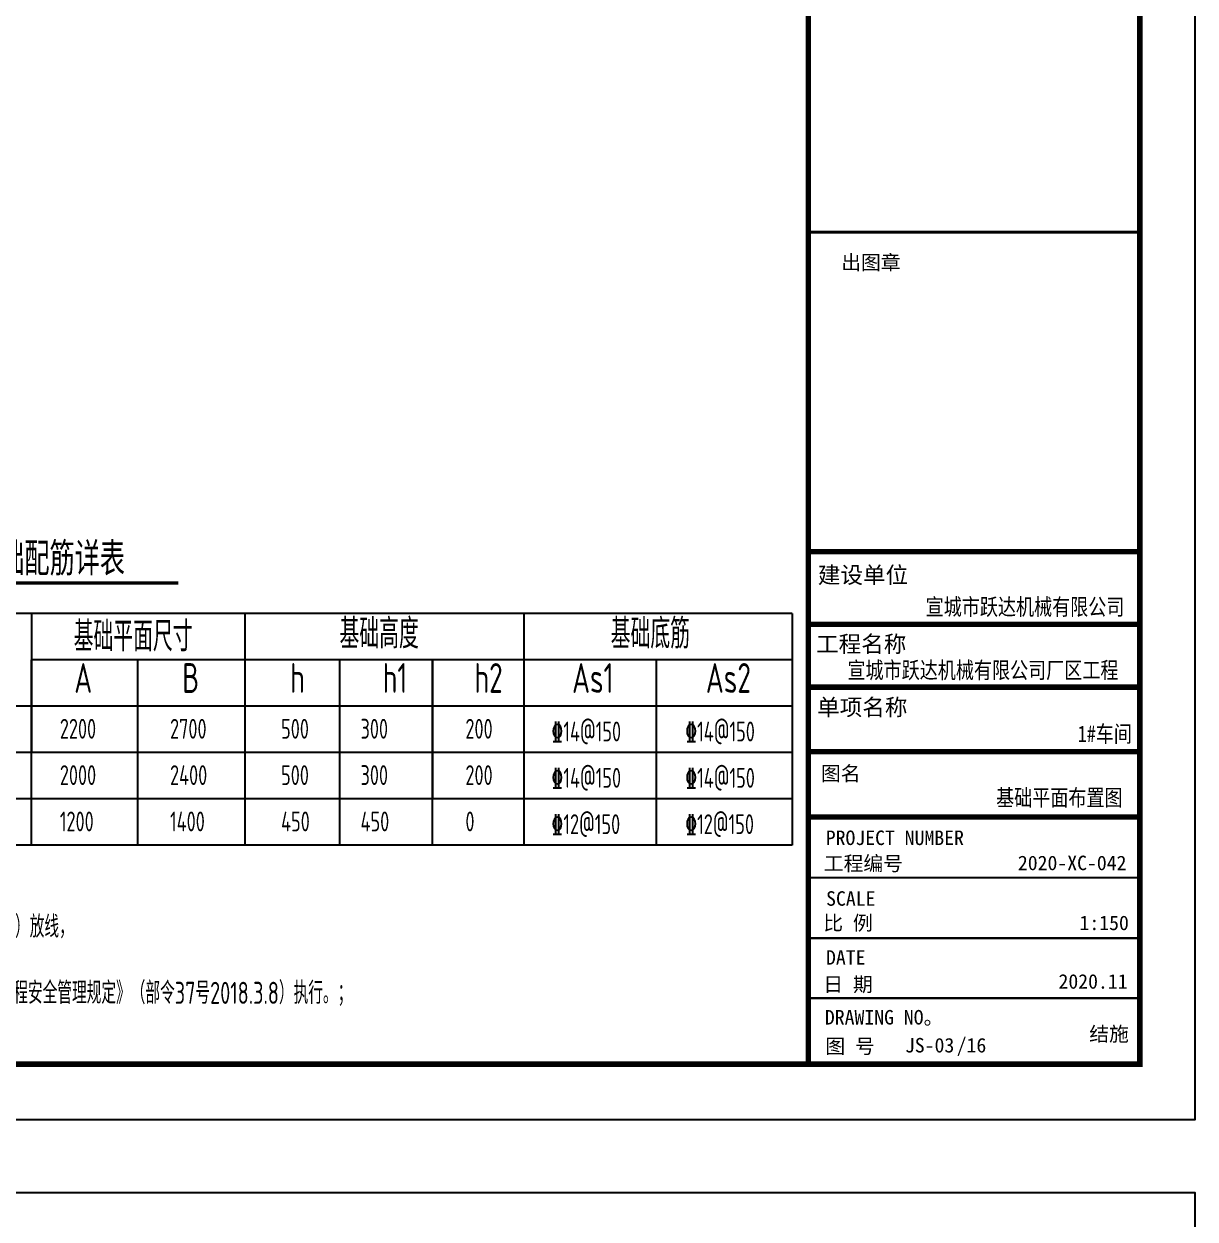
# Model space of a CAD drawing. Extents: x 69728788 to 149766163, y 20718153 to 43663798.
# Drawn here: x 74900725 to 74932569, y 21734096 to 21766596 of the extents above; entities that cross this region are included whole.
import ezdxf

# ---------------------------------------------------------------- set-up
doc = ezdxf.new("R2010")
doc.units = 0
doc.header["$LTSCALE"] = 1000
doc.header["$MEASUREMENT"] = 0
doc.layers.get('0').update_dxf_attribs({"linetype": 'CONTINUOUS'})
for name, color, linetype in [('NUM', 7, 'CONTINUOUS'), ('PUB_TEXT', 7, 'CONTINUOUS'), ('PUB_TITLE', 4, 'CONTINUOUS'), ('TEXT', 7, 'CONTINUOUS'), ('图名底线', 7, 'CONTINUOUS'), ('图框', 253, 'CONTINUOUS')]:
    doc.layers.add(name, color=color, linetype=linetype)
doc.styles.add('-黑体', font='simhei.ttf')
doc.styles.add('TSSD_Rein', font='atssdeng.shx', dxfattribs={"width": 0.7, "bigfont": 'atssdchn.shx'})
doc.styles.add('宋体', font='', dxfattribs={"width": 0.8})
doc.styles.add('黑体', font='simhei.ttf', dxfattribs={"width": 0.6, "height": 4.3})
doc.styles.get('宋体').set_extended_font_data('SimSun')

msp = doc.modelspace()

# ---------------------------------------------------------------- linework, layer by layer
at = {"layer": 'NUM', "const_width": 90, "elevation": -180}
msp.add_lwpolyline([(74904926.3, 21751394.3), (74898798.9, 21751394.3)], dxfattribs=at)
at = {"layer": 'PUB_TITLE'}
for points in [[(74843468.9, 21736808.9), (74932568.9, 21736808.9), (74932568.9, 21799808.9), (74843468.9, 21799808.9)], [(74843468.9, 21671808.9), (74932568.9, 21671808.9), (74932568.9, 21734808.9), (74843468.9, 21734808.9)]]:
    msp.add_lwpolyline(points, close=True, dxfattribs=at)
at = {"layer": 'PUB_TITLE', "const_width": 150}
msp.add_lwpolyline([(74847218.9, 21738308.9), (74931068.9, 21738308.9), (74931068.9, 21798308.9), (74847218.9, 21798308.9)], close=True, dxfattribs=at)
at = {"layer": '图名底线'}
for p, q in [((74921617.7, 21750565.4, -180), (74896890.9, 21750565.4, -180)), ((74900932, 21750565.4, -180), (74900932, 21746785.4, -180)), ((74900932, 21750565.4, -180), (74900932, 21746785.4, -180)), ((74900932, 21750565.4, -180), (74900932, 21746785.4, -180)), ((74906740.5, 21744265.4, -180), (74906740.5, 21750565.4, -180)), ((74914324.7, 21744265.4, -180), (74914324.7, 21750565.4, -180)), ((74921617.7, 21750565.4, -180), (74921617.7, 21744265.4, -180)), ((74921617.7, 21749305.4, -180), (74900932, 21749305.4, -180)), ((74900932, 21744265.4, -180), (74900932, 21749305.4, -180)), ((74903819.7, 21744265.4, -180), (74903819.7, 21749305.4, -180)), ((74906740.5, 21745525.4, -180), (74906740.5, 21749305.4, -180)), ((74909313.1, 21744265.4, -180), (74909313.1, 21749305.4, -180)), ((74911830.8, 21745525.4, -180), (74911830.8, 21749305.4, -180)), ((74911830.8, 21749305.4, -180), (74911830.8, 21745525.4, -180)), ((74911830.8, 21744265.4, -180), (74911830.8, 21749305.4, -180)), ((74914324.7, 21744265.4, -180), (74914324.7, 21749305.4, -180)), ((74917928.8, 21744265.4, -180), (74917928.8, 21749305.4, -180)), ((74921617.7, 21748045.4, -180), (74896890.9, 21748045.4, -180)), ((74921617.7, 21746785.4, -180), (74896890.9, 21746785.4, -180)), ((74921617.7, 21745525.4, -180), (74896890.9, 21745525.4, -180)), ((74921617.7, 21744265.4, -180), (74896890.9, 21744265.4, -180))]:
    msp.add_line(p, q, dxfattribs=at)
at = {"layer": '图框', "color": 4}
for points, const_width in [([(74922055.1, 21798308.9), (74922055.1, 21738308.9)], 147.9), ([(74922055.1, 21752245.8), (74931036.2, 21752245.8)], 149.4), ([(74922055.1, 21750270.3), (74931038.9, 21750270.3)], 149.4), ([(74922055.1, 21748561.3), (74931068.9, 21748561.3)], 149.4), ([(74922055.1, 21746805.2), (74931068.9, 21746805.2)], 149.4), ([(74922055.1, 21745028.4), (74931068.9, 21745028.4)], 149.4), ([(74922055.1, 21743380.1), (74931068.9, 21743380.1)], 60.5), ([(74922055.1, 21741734.7), (74931068.9, 21741734.7)], 60.5), ([(74922055.1, 21740101.7), (74931068.9, 21740101.7)], 60.5)]:
    msp.add_lwpolyline(points, dxfattribs=dict(at, const_width=const_width))
at = {"layer": '图框', "color": 0}
for points, const_width in [([(74922055.1, 21760932.5), (74931068.9, 21760932.5)], 75), ([(74922518.9, 21752245.8), (74931036.2, 21752245.8)], 60.5)]:
    msp.add_lwpolyline(points, dxfattribs=dict(at, const_width=const_width))

# ---------------------------------------------------------------- texts
at = {"insert": (74925259.2, 21750523.3), "char_height": 2.5, "width": 44.085, "attachment_point": 1}
msp.add_mtext('宣城嘉怡纸箱包装有限公司', dxfattribs=at)
at = {"layer": 'NUM', "style": 'TSSD_Rein', "width": 0.8}
msp.add_text('基础配筋详表', height=900, dxfattribs=at).set_placement((74899368.9, 21751597.7))
at = {"layer": 'PUB_TEXT', "style": 'TSSD_Rein', "width": 0.7}
for s, p in [('基础平面尺寸', (74902078.3, 21749535.7, -180)), ('基础高度', (74909307.5, 21749611.4, -180)), ('基础底筋 ', (74916680.2, 21749611.4, -180)), ('A', (74902094.4, 21748405.4, -180)), ('B', (74905030, 21748405.4, -180)), ('h', (74907963.1, 21748405.4, -180)), ('h1', (74910480.8, 21748405.4, -180)), ('h2', (74912974.7, 21748405.4, -180)), ('As1 ', (74915630.4, 21748405.4, -180)), ('As2 ', (74919267.6, 21748405.4, -180))]:
    msp.add_text(s, height=810, dxfattribs=at).set_placement(p)
at = {"layer": 'TEXT', "color": 3, "style": '-黑体', "width": 0.8}
for s, height, p in [('宣城市跃达机械有限公司', 450.225, (74925242.7, 21750520)), ('宣城市跃达机械有限公司厂区工程', 450.225, (74923116.1, 21748799.2)), ('1#车间', 450.22, (74929378.1, 21747065.6)), ('基础平面布置图', 450.22, (74927158.9, 21745331.4))]:
    msp.add_text(s, height=height, dxfattribs=at).set_placement(p)
at = {"layer": 'TEXT', "style": 'TSSD_Rein', "width": 0.7}
for s, p in [('300', (74909877.7, 21747158.8, -180)), ('%%13214@150', (74915068.8, 21747085, -180)), ('%%13214@150', (74918706, 21747085, -180)), ('2200', (74901702.1, 21747158.8, -180)), ('2700', (74904698.6, 21747158.8, -180)), ('500', (74907717.7, 21747158.8, -180)), ('200', (74912729.4, 21747158.8, -180)), ('2000', (74901702.1, 21745898.7, -180)), ('2400', (74904698.6, 21745898.7, -180)), ('500', (74907717.7, 21745898.7, -180)), ('300', (74909877.7, 21745898.7, -180)), ('200', (74912729.4, 21745898.7, -180)), ('%%13214@150', (74915068.8, 21745825, -180)), ('%%13214@150', (74918706, 21745825, -180)), ('1200', (74901702.1, 21744638.7, -180)), ('1400', (74904698.6, 21744638.7, -180)), ('450', (74907717.7, 21744638.7, -180)), ('450', (74909877.7, 21744638.7, -180)), ('0', (74912729.4, 21744638.7, -180)), ('%%13212@150', (74915068.8, 21744565, -180)), ('%%13212@150', (74918706, 21744565, -180))]:
    msp.add_text(s, height=540, dxfattribs=at).set_placement(p)
at = {"layer": 'TEXT', "color": 2, "style": 'TSSD_Rein', "width": 0.7}
for s, p in [('9、现场应实测复核，经规土主管部门认可后按总图标注的坐标（或尺寸）放线，', (74887820, 21741750)), ('10、本工程有危险性较大的分部分项工程应按《危险性较大的分部分项工程安全管理规定》（部令37号2018.3.8）执行。；', (74887593.4, 21739948.6))]:
    msp.add_text(s, height=599.998, dxfattribs=at).set_placement(p)
at = {"layer": '图框', "color": 4}
for s, height, style, p in [('出图章', 394.42, '黑体', (74922947.8, 21759911.9)), ('建设单位', 450, '黑体', (74922312.5, 21751386.8)), ('工程名称', 450, '黑体', (74922262.7, 21749509.5)), ('单项名称', 450, '黑体', (74922292.7, 21747790.7)), ('图名', 394.42, '黑体', (74922396.6, 21746017.6)), ('工程编号', 394.42, '黑体', (74922473.8, 21743570.7)), ('2020-XC-042', 394.416, '宋体', (74927751.3, 21743584.3)), ('SCALE', 394.42, '黑体', (74922536.6, 21742617.4)), ('比 例', 394.42, '黑体', (74922460.5, 21741952.9)), ('1:150', 394.42, '宋体', (74929426, 21741954.5)), ('DATE', 394.42, '黑体', (74922534.5, 21741014.4)), ('日 期', 394.42, '黑体', (74922460.5, 21740283.7)), ('2020.11', 394.42, '宋体', (74928855.1, 21740362.3)), ('DRAWING NO。', 394.416, '黑体', (74922503.4, 21739387.4)), ('图 号', 394.42, '黑体', (74922516.5, 21738599.8))]:
    msp.add_text(s, height=height, dxfattribs=dict(at, style=style)).set_placement(p)
at = {"layer": '图框', "color": 0, "style": '黑体'}
msp.add_text('PROJECT NUMBER', height=394.416, dxfattribs=at).set_placement((74922527, 21744267.9))
at = {"layer": '图框', "color": 3, "style": '宋体'}
for s, p in [('结施', (74929691.9, 21738933.6)), ('JS-03', (74924679.8, 21738627.3)), ('/16', (74926086.4, 21738627.3))]:
    msp.add_text(s, height=394.42, dxfattribs=at).set_placement(p)

doc.saveas('drawing.dxf')
